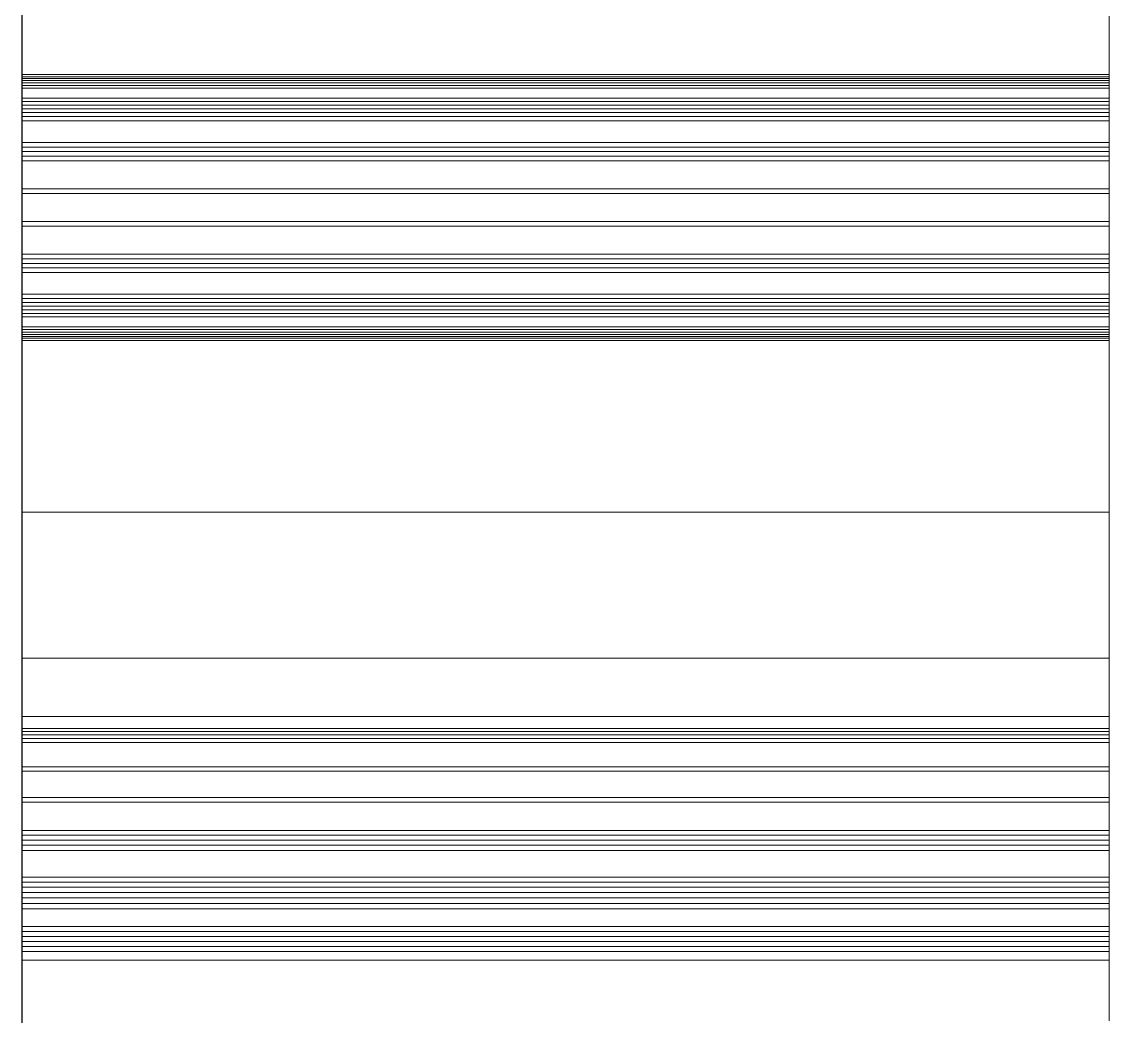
# Model space of a CAD drawing. Header units: millimetres. Extents: x 278858 to 279223, y 218711 to 219074.
# Drawn here: x 279164.13 to 279169.13, y 218971.11 to 218975.68 of the extents above; entities that cross this region are included whole.
import ezdxf

# ---------------------------------------------------------------- set-up
doc = ezdxf.new("R2010")
doc.units = ezdxf.units.MM
doc.header["$LTSCALE"] = 2
doc.layers.add('AM_9', color=251, linetype='Continuous', lineweight=15)

msp = doc.modelspace()

# ---------------------------------------------------------------- linework, layer by layer
msp.add_line((279164.1308, 218982.8284), (279164.1308, 218966.8284))
at = {"layer": 'AM_9'}
for p, q in [((279164.1308, 218975.6813), (279164.1308, 218975.7075)), ((279164.1308, 218975.6813), (279164.1308, 218975.7075)), ((279169.1308, 218975.7075), (279169.1308, 218975.6813)), ((279164.1308, 218975.6709), (279164.1308, 218975.6937)), ((279164.1308, 218975.6568), (279164.1308, 218975.6813)), ((279164.1308, 218975.6568), (279164.1308, 218975.6813)), ((279164.1308, 218975.6491), (279164.1308, 218975.6709)), ((279164.1308, 218975.6339), (279164.1308, 218975.6568)), ((279164.1308, 218975.6339), (279164.1308, 218975.6568)), ((279169.1308, 218975.6813), (279169.1308, 218975.6568)), ((279169.1308, 218975.6568), (279169.1308, 218975.6339)), ((279164.1308, 218975.6283), (279164.1308, 218975.6491)), ((279164.1308, 218975.6127), (279164.1308, 218975.6339)), ((279164.1308, 218975.6127), (279164.1308, 218975.6339)), ((279164.1308, 218975.6085), (279164.1308, 218975.6283)), ((279164.1308, 218975.593), (279164.1308, 218975.6127)), ((279164.1308, 218975.593), (279164.1308, 218975.6127)), ((279164.1308, 218975.5896), (279164.1308, 218975.6085)), ((279169.1308, 218975.6339), (279169.1308, 218975.6127)), ((279169.1308, 218975.6127), (279169.1308, 218975.593)), ((279164.1308, 218975.5749), (279164.1308, 218975.593)), ((279164.1308, 218975.5749), (279164.1308, 218975.593)), ((279164.1308, 218975.5717), (279164.1308, 218975.5896)), ((279164.1308, 218975.5582), (279164.1308, 218975.5749)), ((279164.1308, 218975.5582), (279164.1308, 218975.5749)), ((279164.1308, 218975.5548), (279164.1308, 218975.5717)), ((279164.1308, 218975.5429), (279164.1308, 218975.5582)), ((279164.1308, 218975.5429), (279164.1308, 218975.5582)), ((279164.1308, 218975.5387), (279164.1308, 218975.5548)), ((279169.1308, 218975.593), (279169.1308, 218975.5749)), ((279169.1308, 218975.5749), (279169.1308, 218975.5582)), ((279169.1308, 218975.5582), (279169.1308, 218975.5429)), ((279164.1308, 218975.529), (279164.1308, 218975.5429)), ((279164.1308, 218975.529), (279164.1308, 218975.5429)), ((279164.1308, 218975.5235), (279164.1308, 218975.5387)), ((279164.1308, 218975.5164), (279164.1308, 218975.529)), ((279164.1308, 218975.5164), (279164.1308, 218975.529)), ((279164.1308, 218975.5092), (279164.1308, 218975.5235)), ((279164.1308, 218975.505), (279164.1308, 218975.5164)), ((279164.1308, 218975.505), (279164.1308, 218975.5164)), ((279164.1308, 218975.4957), (279164.1308, 218975.5092)), ((279164.1308, 218975.4947), (279164.1308, 218975.505)), ((279164.1308, 218975.4947), (279164.1308, 218975.505)), ((279169.1308, 218975.5429), (279169.1308, 218975.529)), ((279169.1308, 218975.529), (279169.1308, 218975.5164)), ((279169.1308, 218975.5164), (279169.1308, 218975.505)), ((279169.1308, 218975.505), (279169.1308, 218975.4947)), ((279164.1308, 218975.483), (279164.1308, 218975.4957)), ((279164.1308, 218975.4856), (279164.1308, 218975.4947)), ((279164.1308, 218975.4856), (279164.1308, 218975.4947)), ((279164.1308, 218975.4775), (279164.1308, 218975.4856)), ((279164.1308, 218975.4775), (279164.1308, 218975.4856)), ((279164.1308, 218975.4711), (279164.1308, 218975.483)), ((279164.1308, 218975.4705), (279164.1308, 218975.4775)), ((279164.1308, 218975.4705), (279164.1308, 218975.4775)), ((279164.1308, 218975.46), (279164.1308, 218975.4711)), ((279164.1308, 218975.4643), (279164.1308, 218975.4705)), ((279164.1308, 218975.4643), (279164.1308, 218975.4705)), ((279164.1308, 218975.459), (279164.1308, 218975.4643)), ((279164.1308, 218975.459), (279164.1308, 218975.4643)), ((279164.1308, 218975.4496), (279164.1308, 218975.46)), ((279164.1308, 218975.4545), (279164.1308, 218975.459)), ((279164.1308, 218975.4545), (279164.1308, 218975.459)), ((279164.1308, 218975.4508), (279164.1308, 218975.4545)), ((279164.1308, 218975.4508), (279164.1308, 218975.4545)), ((279164.1308, 218975.4477), (279164.1308, 218975.4508)), ((279164.1308, 218975.4477), (279164.1308, 218975.4508)), ((279169.1308, 218975.4947), (279169.1308, 218975.4856)), ((279169.1308, 218975.4856), (279169.1308, 218975.4775)), ((279169.1308, 218975.4775), (279169.1308, 218975.4705)), ((279169.1308, 218975.4705), (279169.1308, 218975.4643)), ((279169.1308, 218975.4643), (279169.1308, 218975.459)), ((279169.1308, 218975.459), (279169.1308, 218975.4545)), ((279169.1308, 218975.4545), (279169.1308, 218975.4508)), ((279169.1308, 218975.4508), (279169.1308, 218975.4477)), ((279164.1308, 218975.4399), (279164.1308, 218975.4496)), ((279164.1308, 218975.4453), (279164.1308, 218975.4477)), ((279164.1308, 218975.4453), (279164.1308, 218975.4477)), ((279164.1308, 218975.4434), (279164.1308, 218975.4453)), ((279164.1308, 218975.4434), (279164.1308, 218975.4453)), ((279164.1308, 218975.4419), (279164.1308, 218975.4434)), ((279164.1308, 218975.4419), (279164.1308, 218975.4434)), ((279164.1308, 218975.4409), (279164.1308, 218975.4419)), ((279164.1308, 218975.4409), (279164.1308, 218975.4419)), ((279164.1308, 218975.4403), (279164.1308, 218975.4409)), ((279164.1308, 218975.4403), (279164.1308, 218975.4409)), ((279164.1308, 218975.44), (279164.1308, 218975.4403)), ((279164.1308, 218975.44), (279164.1308, 218975.4403)), ((279164.1308, 218975.4291), (279164.1308, 218975.44)), ((279164.1308, 218975.44), (279169.1308, 218975.44)), ((279164.1308, 218975.4291), (279164.1308, 218975.44)), ((279164.1308, 218975.4309), (279164.1308, 218975.4399)), ((279164.1308, 218975.4225), (279164.1308, 218975.4309)), ((279164.1308, 218975.4211), (279164.1308, 218975.4291)), ((279164.1308, 218975.4291), (279169.1308, 218975.4291)), ((279164.1308, 218975.4211), (279164.1308, 218975.4291)), ((279164.1308, 218975.4148), (279164.1308, 218975.4225)), ((279164.1308, 218975.4117), (279164.1308, 218975.4211)), ((279164.1308, 218975.4211), (279169.1308, 218975.4211)), ((279164.1308, 218975.4117), (279164.1308, 218975.4211)), ((279164.1308, 218975.4077), (279164.1308, 218975.4148)), ((279164.1308, 218975.4012), (279164.1308, 218975.4117)), ((279164.1308, 218975.4117), (279169.1308, 218975.4117)), ((279164.1308, 218975.4012), (279164.1308, 218975.4117)), ((279164.1308, 218975.4012), (279164.1308, 218975.4077)), ((279164.1308, 218975.3895), (279164.1308, 218975.4012)), ((279164.1308, 218975.4012), (279169.1308, 218975.4012)), ((279164.1308, 218975.3895), (279164.1308, 218975.4012)), ((279164.1308, 218975.3953), (279164.1308, 218975.4012)), ((279169.1308, 218975.4477), (279169.1308, 218975.4453)), ((279169.1308, 218975.4453), (279169.1308, 218975.4434)), ((279169.1308, 218975.4434), (279169.1308, 218975.4419)), ((279169.1308, 218975.4419), (279169.1308, 218975.4409)), ((279169.1308, 218975.4409), (279169.1308, 218975.4403)), ((279169.1308, 218975.4403), (279169.1308, 218975.44)), ((279169.1308, 218975.44), (279169.1308, 218975.4291)), ((279169.1308, 218975.4291), (279169.1308, 218975.4211)), ((279169.1308, 218975.4211), (279169.1308, 218975.4117)), ((279169.1308, 218975.4117), (279169.1308, 218975.4012)), ((279169.1308, 218975.4012), (279169.1308, 218975.3895)), ((279164.1308, 218975.3899), (279164.1308, 218975.3953)), ((279164.1308, 218975.385), (279164.1308, 218975.3899)), ((279164.1308, 218975.3768), (279164.1308, 218975.3895)), ((279164.1308, 218975.3895), (279169.1308, 218975.3895)), ((279164.1308, 218975.3768), (279164.1308, 218975.3895)), ((279164.1308, 218975.3806), (279164.1308, 218975.385)), ((279164.1308, 218975.3713), (279164.1308, 218975.3806)), ((279164.1308, 218975.3303), (279164.1308, 218975.3768)), ((279164.1308, 218975.3768), (279169.1308, 218975.3768)), ((279164.1308, 218975.3303), (279164.1308, 218975.3768)), ((279164.1308, 218975.3595), (279164.1308, 218975.3713)), ((279164.1308, 218975.3463), (279164.1308, 218975.3595)), ((279169.1308, 218975.3895), (279169.1308, 218975.3768)), ((279169.1308, 218975.3768), (279169.1308, 218975.3303)), ((279164.1308, 218975.3321), (279164.1308, 218975.3463)), ((279164.1308, 218975.2798), (279164.1308, 218975.3321)), ((279164.1308, 218975.3151), (279164.1308, 218975.3303)), ((279164.1308, 218975.3303), (279169.1308, 218975.3303)), ((279164.1308, 218975.3151), (279164.1308, 218975.3303)), ((279164.1308, 218975.299), (279164.1308, 218975.3151)), ((279164.1308, 218975.3151), (279169.1308, 218975.3151)), ((279164.1308, 218975.299), (279164.1308, 218975.3151)), ((279169.1308, 218975.3303), (279169.1308, 218975.3151)), ((279169.1308, 218975.3151), (279169.1308, 218975.299)), ((279164.1308, 218975.282), (279164.1308, 218975.299)), ((279164.1308, 218975.299), (279169.1308, 218975.299)), ((279164.1308, 218975.282), (279164.1308, 218975.299)), ((279164.1308, 218975.2644), (279164.1308, 218975.282)), ((279164.1308, 218975.282), (279169.1308, 218975.282)), ((279164.1308, 218975.2644), (279164.1308, 218975.282)), ((279164.1308, 218975.2631), (279164.1308, 218975.2798)), ((279164.1308, 218975.2462), (279164.1308, 218975.2644)), ((279164.1308, 218975.2644), (279169.1308, 218975.2644)), ((279164.1308, 218975.2462), (279164.1308, 218975.2644)), ((279164.1308, 218975.2455), (279164.1308, 218975.2631)), ((279169.1308, 218975.299), (279169.1308, 218975.282)), ((279169.1308, 218975.282), (279169.1308, 218975.2644)), ((279169.1308, 218975.2644), (279169.1308, 218975.2462)), ((279164.1308, 218975.2274), (279164.1308, 218975.2462)), ((279164.1308, 218975.2462), (279169.1308, 218975.2462)), ((279164.1308, 218975.2274), (279164.1308, 218975.2462)), ((279164.1308, 218975.2272), (279164.1308, 218975.2455)), ((279164.1308, 218975.1267), (279164.1308, 218975.2274)), ((279164.1308, 218975.2274), (279169.1308, 218975.2274)), ((279164.1308, 218975.1267), (279164.1308, 218975.2274)), ((279164.1308, 218975.2082), (279164.1308, 218975.2272)), ((279164.1308, 218975.0855), (279164.1308, 218975.2082)), ((279169.1308, 218975.2462), (279169.1308, 218975.2274)), ((279169.1308, 218975.2274), (279169.1308, 218975.1267)), ((279164.1308, 218975.1063), (279164.1308, 218975.1267)), ((279164.1308, 218975.1267), (279169.1308, 218975.1267)), ((279164.1308, 218975.1063), (279164.1308, 218975.1267)), ((279164.1308, 218975.0855), (279164.1308, 218975.1063)), ((279164.1308, 218975.1063), (279169.1308, 218975.1063)), ((279164.1308, 218975.0855), (279164.1308, 218975.1063)), ((279169.1308, 218975.1267), (279169.1308, 218975.1063)), ((279169.1308, 218975.1063), (279169.1308, 218975.0855)), ((279164.1308, 218975.0645), (279164.1308, 218975.0855)), ((279164.1308, 218975.0855), (279169.1308, 218975.0855)), ((279164.1308, 218975.0645), (279164.1308, 218975.0855)), ((279164.1308, 218975.0645), (279164.1308, 218975.0855)), ((279164.1308, 218975.0433), (279164.1308, 218975.0645)), ((279164.1308, 218975.0645), (279169.1308, 218975.0645)), ((279164.1308, 218975.0433), (279164.1308, 218975.0645)), ((279164.1308, 218975.0433), (279164.1308, 218975.0645)), ((279169.1308, 218975.0855), (279169.1308, 218975.0645)), ((279169.1308, 218975.0645), (279169.1308, 218975.0433)), ((279164.1308, 218974.9145), (279164.1308, 218975.0433)), ((279164.1308, 218975.0433), (279169.1308, 218975.0433)), ((279164.1308, 218974.9145), (279164.1308, 218975.0433)), ((279164.1308, 218974.9145), (279164.1308, 218975.0433)), ((279169.1308, 218975.0433), (279169.1308, 218974.9145)), ((279164.1308, 218974.8928), (279164.1308, 218974.9145)), ((279164.1308, 218974.9145), (279169.1308, 218974.9145)), ((279164.1308, 218974.8928), (279164.1308, 218974.9145)), ((279164.1308, 218974.8926), (279164.1308, 218974.9145)), ((279169.1308, 218974.9145), (279169.1308, 218974.8928)), ((279164.1308, 218974.8702), (279164.1308, 218974.8928)), ((279164.1308, 218974.8928), (279169.1308, 218974.8928)), ((279164.1308, 218974.8702), (279164.1308, 218974.8928)), ((279164.1308, 218974.8926), (279164.1308, 218974.7642)), ((279164.1308, 218974.8702), (279164.1308, 218974.7866)), ((279164.1308, 218974.8702), (279164.1308, 218974.7866)), ((279169.1308, 218974.8928), (279169.1308, 218974.8702)), ((279169.1308, 218974.7866), (279169.1308, 218974.8702)), ((279164.1308, 218974.764), (279164.1308, 218974.7866)), ((279164.1308, 218974.764), (279164.1308, 218974.7866)), ((279164.1308, 218974.7423), (279164.1308, 218974.7642)), ((279164.1308, 218974.7423), (279164.1308, 218974.764)), ((279164.1308, 218974.764), (279169.1308, 218974.764)), ((279164.1308, 218974.7423), (279164.1308, 218974.764)), ((279169.1308, 218974.7866), (279169.1308, 218974.764)), ((279169.1308, 218974.764), (279169.1308, 218974.7423)), ((279164.1308, 218974.6135), (279164.1308, 218974.7423)), ((279164.1308, 218974.7423), (279169.1308, 218974.7423)), ((279164.1308, 218974.6135), (279164.1308, 218974.7423)), ((279164.1308, 218974.6135), (279164.1308, 218974.7423)), ((279169.1308, 218974.7423), (279169.1308, 218974.6135)), ((279164.1308, 218974.5923), (279164.1308, 218974.6135)), ((279164.1308, 218974.6135), (279169.1308, 218974.6135)), ((279164.1308, 218974.5923), (279164.1308, 218974.6135)), ((279164.1308, 218974.5923), (279164.1308, 218974.6135)), ((279169.1308, 218974.6135), (279169.1308, 218974.5923)), ((279164.1308, 218974.5712), (279164.1308, 218974.5923)), ((279164.1308, 218974.5923), (279169.1308, 218974.5923)), ((279164.1308, 218974.5712), (279164.1308, 218974.5923)), ((279164.1308, 218974.5713), (279164.1308, 218974.5923)), ((279164.1308, 218974.4486), (279164.1308, 218974.5713)), ((279164.1308, 218974.5505), (279164.1308, 218974.5712)), ((279164.1308, 218974.5712), (279169.1308, 218974.5712)), ((279164.1308, 218974.5505), (279164.1308, 218974.5712)), ((279164.1308, 218974.53), (279164.1308, 218974.5505)), ((279164.1308, 218974.5505), (279169.1308, 218974.5505)), ((279164.1308, 218974.53), (279164.1308, 218974.5505)), ((279169.1308, 218974.5923), (279169.1308, 218974.5712)), ((279169.1308, 218974.5712), (279169.1308, 218974.5505)), ((279169.1308, 218974.5505), (279169.1308, 218974.53)), ((279164.1308, 218974.4294), (279164.1308, 218974.53)), ((279164.1308, 218974.53), (279169.1308, 218974.53)), ((279164.1308, 218974.4294), (279164.1308, 218974.53)), ((279169.1308, 218974.53), (279169.1308, 218974.4294)), ((279164.1308, 218974.4296), (279164.1308, 218974.4486)), ((279164.1308, 218974.4113), (279164.1308, 218974.4296)), ((279164.1308, 218974.4106), (279164.1308, 218974.4294)), ((279164.1308, 218974.4294), (279169.1308, 218974.4294)), ((279164.1308, 218974.4106), (279164.1308, 218974.4294)), ((279164.1308, 218974.3937), (279164.1308, 218974.4113)), ((279164.1308, 218974.3924), (279164.1308, 218974.4106)), ((279164.1308, 218974.4106), (279169.1308, 218974.4106)), ((279164.1308, 218974.3924), (279164.1308, 218974.4106)), ((279169.1308, 218974.4294), (279169.1308, 218974.4106)), ((279169.1308, 218974.4106), (279169.1308, 218974.3924)), ((279164.1308, 218974.377), (279164.1308, 218974.3937)), ((279164.1308, 218974.3747), (279164.1308, 218974.3924)), ((279164.1308, 218974.3924), (279169.1308, 218974.3924)), ((279164.1308, 218974.3747), (279164.1308, 218974.3924)), ((279164.1308, 218974.3247), (279164.1308, 218974.377)), ((279164.1308, 218974.3578), (279164.1308, 218974.3747)), ((279164.1308, 218974.3747), (279169.1308, 218974.3747)), ((279164.1308, 218974.3578), (279164.1308, 218974.3747)), ((279164.1308, 218974.3417), (279164.1308, 218974.3578)), ((279164.1308, 218974.3578), (279169.1308, 218974.3578)), ((279164.1308, 218974.3417), (279164.1308, 218974.3578)), ((279169.1308, 218974.3924), (279169.1308, 218974.3747)), ((279169.1308, 218974.3747), (279169.1308, 218974.3578)), ((279169.1308, 218974.3578), (279169.1308, 218974.3417)), ((279164.1308, 218974.3265), (279164.1308, 218974.3417)), ((279164.1308, 218974.3417), (279169.1308, 218974.3417)), ((279164.1308, 218974.3265), (279164.1308, 218974.3417)), ((279164.1308, 218974.28), (279164.1308, 218974.3265)), ((279164.1308, 218974.3265), (279169.1308, 218974.3265)), ((279164.1308, 218974.28), (279164.1308, 218974.3265)), ((279164.1308, 218974.3105), (279164.1308, 218974.3247)), ((279164.1308, 218974.2973), (279164.1308, 218974.3105)), ((279169.1308, 218974.3417), (279169.1308, 218974.3265)), ((279169.1308, 218974.3265), (279169.1308, 218974.28)), ((279164.1308, 218974.2855), (279164.1308, 218974.2973)), ((279164.1308, 218974.2762), (279164.1308, 218974.2855)), ((279164.1308, 218974.2673), (279164.1308, 218974.28)), ((279164.1308, 218974.28), (279169.1308, 218974.28)), ((279164.1308, 218974.2673), (279164.1308, 218974.28)), ((279164.1308, 218974.2718), (279164.1308, 218974.2762)), ((279164.1308, 218974.2669), (279164.1308, 218974.2718)), ((279164.1308, 218974.2556), (279164.1308, 218974.2673)), ((279164.1308, 218974.2673), (279169.1308, 218974.2673)), ((279164.1308, 218974.2556), (279164.1308, 218974.2673)), ((279164.1308, 218974.2615), (279164.1308, 218974.2669)), ((279164.1308, 218974.2556), (279164.1308, 218974.2615)), ((279164.1308, 218974.245), (279164.1308, 218974.2556)), ((279164.1308, 218974.2556), (279169.1308, 218974.2556)), ((279164.1308, 218974.245), (279164.1308, 218974.2556)), ((279164.1308, 218974.2491), (279164.1308, 218974.2556)), ((279169.1308, 218974.28), (279169.1308, 218974.2673)), ((279169.1308, 218974.2673), (279169.1308, 218974.2556)), ((279169.1308, 218974.2556), (279169.1308, 218974.245)), ((279164.1308, 218974.242), (279164.1308, 218974.2491)), ((279164.1308, 218974.2357), (279164.1308, 218974.245)), ((279164.1308, 218974.245), (279169.1308, 218974.245)), ((279164.1308, 218974.2357), (279164.1308, 218974.245)), ((279164.1308, 218974.2343), (279164.1308, 218974.242)), ((279164.1308, 218974.2277), (279164.1308, 218974.2357)), ((279164.1308, 218974.2357), (279169.1308, 218974.2357)), ((279164.1308, 218974.2277), (279164.1308, 218974.2357)), ((279164.1308, 218974.2259), (279164.1308, 218974.2343)), ((279164.1308, 218974.2168), (279164.1308, 218974.2277)), ((279164.1308, 218974.2277), (279169.1308, 218974.2277)), ((279164.1308, 218974.2168), (279164.1308, 218974.2277)), ((279164.1308, 218974.2169), (279164.1308, 218974.2259)), ((279164.1308, 218974.2072), (279164.1308, 218974.2169)), ((279164.1308, 218974.2165), (279164.1308, 218974.2168)), ((279164.1308, 218974.2168), (279169.1308, 218974.2168)), ((279164.1308, 218974.2165), (279164.1308, 218974.2168)), ((279164.1308, 218974.2158), (279164.1308, 218974.2165)), ((279164.1308, 218974.2158), (279164.1308, 218974.2165)), ((279164.1308, 218974.2149), (279164.1308, 218974.2158)), ((279164.1308, 218974.2149), (279164.1308, 218974.2158)), ((279164.1308, 218974.2134), (279164.1308, 218974.2149)), ((279164.1308, 218974.2134), (279164.1308, 218974.2149)), ((279164.1308, 218974.2115), (279164.1308, 218974.2134)), ((279164.1308, 218974.2115), (279164.1308, 218974.2134)), ((279164.1308, 218974.2091), (279164.1308, 218974.2115)), ((279164.1308, 218974.2091), (279164.1308, 218974.2115)), ((279164.1308, 218974.206), (279164.1308, 218974.2091)), ((279164.1308, 218974.206), (279164.1308, 218974.2091)), ((279164.1308, 218974.1968), (279164.1308, 218974.2072)), ((279164.1308, 218974.2023), (279164.1308, 218974.206)), ((279164.1308, 218974.2023), (279164.1308, 218974.206)), ((279164.1308, 218974.1978), (279164.1308, 218974.2023)), ((279164.1308, 218974.1978), (279164.1308, 218974.2023)), ((279169.1308, 218974.245), (279169.1308, 218974.2357)), ((279169.1308, 218974.2357), (279169.1308, 218974.2277)), ((279169.1308, 218974.2277), (279169.1308, 218974.2168)), ((279169.1308, 218974.2168), (279169.1308, 218974.2165)), ((279169.1308, 218974.2165), (279169.1308, 218974.2158)), ((279169.1308, 218974.2158), (279169.1308, 218974.2149)), ((279169.1308, 218974.2149), (279169.1308, 218974.2134)), ((279169.1308, 218974.2134), (279169.1308, 218974.2115)), ((279169.1308, 218974.2115), (279169.1308, 218974.2091)), ((279169.1308, 218974.2091), (279169.1308, 218974.206)), ((279169.1308, 218974.206), (279169.1308, 218974.2023)), ((279169.1308, 218974.2023), (279169.1308, 218974.1978)), ((279164.1308, 218974.1925), (279164.1308, 218974.1978)), ((279164.1308, 218974.1925), (279164.1308, 218974.1978)), ((279164.1308, 218974.1857), (279164.1308, 218974.1968)), ((279164.1308, 218974.1863), (279164.1308, 218974.1925)), ((279164.1308, 218974.1863), (279164.1308, 218974.1925)), ((279164.1308, 218974.1793), (279164.1308, 218974.1863)), ((279164.1308, 218974.1793), (279164.1308, 218974.1863)), ((279164.1308, 218974.1738), (279164.1308, 218974.1857)), ((279164.1308, 218974.1712), (279164.1308, 218974.1793)), ((279164.1308, 218974.1712), (279164.1308, 218974.1793)), ((279164.1308, 218974.1611), (279164.1308, 218974.1738)), ((279164.1308, 218974.1621), (279164.1308, 218974.1712)), ((279164.1308, 218974.1621), (279164.1308, 218974.1712)), ((279164.1308, 218974.1518), (279164.1308, 218974.1621)), ((279164.1308, 218974.1518), (279164.1308, 218974.1621)), ((279164.1308, 218974.1476), (279164.1308, 218974.1611)), ((279164.1308, 218974.1404), (279164.1308, 218974.1518)), ((279164.1308, 218974.1404), (279164.1308, 218974.1518)), ((279169.1308, 218974.1978), (279169.1308, 218974.1925)), ((279169.1308, 218974.1925), (279169.1308, 218974.1863)), ((279169.1308, 218974.1863), (279169.1308, 218974.1793)), ((279169.1308, 218974.1793), (279169.1308, 218974.1712)), ((279169.1308, 218974.1712), (279169.1308, 218974.1621)), ((279169.1308, 218974.1621), (279169.1308, 218974.1518)), ((279169.1308, 218974.1518), (279169.1308, 218974.1404)), ((279164.1308, 218974.1333), (279164.1308, 218974.1476)), ((279164.1308, 218974.1278), (279164.1308, 218974.1404)), ((279164.1308, 218974.1278), (279164.1308, 218974.1404)), ((279164.1308, 218974.1181), (279164.1308, 218974.1333)), ((279164.1308, 218974.1138), (279164.1308, 218974.1278)), ((279164.1308, 218974.1138), (279164.1308, 218974.1278)), ((279164.1308, 218974.102), (279164.1308, 218974.1181)), ((279164.1308, 218974.0986), (279164.1308, 218974.1138)), ((279164.1308, 218974.0986), (279164.1308, 218974.1138)), ((279164.1308, 218974.0851), (279164.1308, 218974.102)), ((279169.1308, 218974.1404), (279169.1308, 218974.1278)), ((279169.1308, 218974.1278), (279169.1308, 218974.1138)), ((279169.1308, 218974.1138), (279169.1308, 218974.0986)), ((279164.1308, 218974.0819), (279164.1308, 218974.0986)), ((279164.1308, 218974.0819), (279164.1308, 218974.0986)), ((279164.1308, 218974.0672), (279164.1308, 218974.0851)), ((279164.1308, 218974.0638), (279164.1308, 218974.0819)), ((279164.1308, 218974.0638), (279164.1308, 218974.0819)), ((279164.1308, 218974.0483), (279164.1308, 218974.0672)), ((279164.1308, 218974.0441), (279164.1308, 218974.0638)), ((279164.1308, 218974.0441), (279164.1308, 218974.0638)), ((279169.1308, 218974.0986), (279169.1308, 218974.0819)), ((279169.1308, 218974.0819), (279169.1308, 218974.0638)), ((279169.1308, 218974.0638), (279169.1308, 218974.0441)), ((279164.1308, 218974.0285), (279164.1308, 218974.0483)), ((279164.1308, 218974.0229), (279164.1308, 218974.0441)), ((279164.1308, 218974.0229), (279164.1308, 218974.0441)), ((279164.1308, 218974.0077), (279164.1308, 218974.0285)), ((279164.1308, 218974), (279164.1308, 218974.0229)), ((279164.1308, 218974), (279164.1308, 218974.0229)), ((279164.1308, 218973.9859), (279164.1308, 218974.0077)), ((279164.1308, 218973.9755), (279164.1308, 218974)), ((279164.1308, 218973.9755), (279164.1308, 218974)), ((279169.1308, 218974.0441), (279169.1308, 218974.0229)), ((279169.1308, 218974.0229), (279169.1308, 218974)), ((279169.1308, 218974), (279169.1308, 218973.9755)), ((279164.1308, 218973.9631), (279164.1308, 218973.9859)), ((279164.1308, 218973.9493), (279164.1308, 218973.9755)), ((279164.1308, 218973.9493), (279164.1308, 218973.9755)), ((279164.1308, 218973.9392), (279164.1308, 218973.9631)), ((279169.1308, 218973.9755), (279169.1308, 218973.9493)), ((279164.1308, 218973.9212), (279164.1308, 218973.9493)), ((279164.1308, 218973.9212), (279164.1308, 218973.9493)), ((279164.1308, 218973.9142), (279164.1308, 218973.9392)), ((279164.1308, 218973.8914), (279164.1308, 218973.9212)), ((279164.1308, 218973.8914), (279164.1308, 218973.9212)), ((279164.1308, 218973.8882), (279164.1308, 218973.9142)), ((279169.1308, 218973.9493), (279169.1308, 218973.9212)), ((279169.1308, 218973.9212), (279169.1308, 218973.8914)), ((279164.1308, 218973.8596), (279164.1308, 218973.8914)), ((279164.1308, 218973.8596), (279164.1308, 218973.8914)), ((279164.1308, 218973.861), (279164.1308, 218973.8882)), ((279164.1308, 218973.8326), (279164.1308, 218973.861)), ((279164.1308, 218973.8259), (279164.1308, 218973.8596)), ((279164.1308, 218973.8259), (279164.1308, 218973.8596)), ((279169.1308, 218973.8914), (279169.1308, 218973.8596)), ((279169.1308, 218973.8596), (279169.1308, 218973.8259)), ((279164.1308, 218973.8032), (279164.1308, 218973.8326)), ((279164.1308, 218973.7903), (279164.1308, 218973.8259)), ((279164.1308, 218973.7903), (279164.1308, 218973.8259)), ((279164.1308, 218973.7725), (279164.1308, 218973.8032)), ((279169.1308, 218973.8259), (279169.1308, 218973.7903)), ((279164.1308, 218973.7526), (279164.1308, 218973.7903)), ((279164.1308, 218973.7526), (279164.1308, 218973.7903)), ((279164.1308, 218973.7406), (279164.1308, 218973.7725)), ((279164.1308, 218973.7129), (279164.1308, 218973.7526)), ((279164.1308, 218973.7129), (279164.1308, 218973.7526)), ((279169.1308, 218973.7903), (279169.1308, 218973.7526)), ((279169.1308, 218973.7526), (279169.1308, 218973.7129)), ((279164.1308, 218973.7075), (279164.1308, 218973.7406)), ((279164.1308, 218973.671), (279164.1308, 218973.7129)), ((279164.1308, 218973.671), (279164.1308, 218973.7129)), ((279164.1308, 218973.6732), (279164.1308, 218973.7075)), ((279169.1308, 218973.7129), (279169.1308, 218973.671)), ((279164.1308, 218973.6376), (279164.1308, 218973.6732)), ((279164.1308, 218973.627), (279164.1308, 218973.671)), ((279164.1308, 218973.627), (279164.1308, 218973.671)), ((279169.1308, 218973.671), (279169.1308, 218973.627)), ((279164.1308, 218973.6007), (279164.1308, 218973.6376)), ((279164.1308, 218973.5808), (279164.1308, 218973.627)), ((279164.1308, 218973.5808), (279164.1308, 218973.627)), ((279164.1308, 218973.5625), (279164.1308, 218973.6007)), ((279169.1308, 218973.627), (279169.1308, 218973.5808)), ((279164.1308, 218973.5323), (279164.1308, 218973.5808)), ((279164.1308, 218973.5323), (279164.1308, 218973.5808)), ((279164.1308, 218973.5231), (279164.1308, 218973.5625)), ((279169.1308, 218973.5808), (279169.1308, 218973.5323)), ((279164.1308, 218973.4816), (279164.1308, 218973.5323)), ((279164.1308, 218973.4816), (279164.1308, 218973.5323)), ((279164.1308, 218973.5231), (279164.1308, 218972.7897)), ((279169.1308, 218973.5323), (279169.1308, 218973.4816)), ((279164.1308, 218973.4285), (279164.1308, 218973.4816)), ((279164.1308, 218973.4285), (279164.1308, 218973.4816)), ((279169.1308, 218973.4816), (279169.1308, 218973.4285)), ((279164.1308, 218973.4285), (279164.1308, 218972.7573)), ((279164.1308, 218973.4285), (279169.1308, 218973.4285)), ((279164.1308, 218973.4285), (279164.1308, 218972.7573)), ((279169.1308, 218972.7573), (279169.1308, 218973.4285)), ((279164.1308, 218972.7639), (279164.1308, 218972.7897)), ((279164.1308, 218972.7392), (279164.1308, 218972.7639)), ((279164.1308, 218972.7292), (279164.1308, 218972.7573)), ((279164.1308, 218972.7573), (279169.1308, 218972.7573)), ((279164.1308, 218972.7292), (279164.1308, 218972.7573)), ((279169.1308, 218972.7573), (279169.1308, 218972.7292)), ((279164.1308, 218972.7157), (279164.1308, 218972.7392)), ((279164.1308, 218972.703), (279164.1308, 218972.7292)), ((279164.1308, 218972.703), (279164.1308, 218972.7292)), ((279164.1308, 218972.6932), (279164.1308, 218972.7157)), ((279164.1308, 218972.6787), (279164.1308, 218972.703)), ((279164.1308, 218972.6787), (279164.1308, 218972.703)), ((279169.1308, 218972.7292), (279169.1308, 218972.703)), ((279169.1308, 218972.703), (279169.1308, 218972.6787)), ((279164.1308, 218972.6718), (279164.1308, 218972.6932)), ((279164.1308, 218972.6561), (279164.1308, 218972.6787)), ((279164.1308, 218972.6561), (279164.1308, 218972.6787)), ((279164.1308, 218972.6514), (279164.1308, 218972.6718)), ((279164.1308, 218972.6353), (279164.1308, 218972.6561)), ((279164.1308, 218972.6353), (279164.1308, 218972.6561)), ((279164.1308, 218972.632), (279164.1308, 218972.6514)), ((279169.1308, 218972.6787), (279169.1308, 218972.6561)), ((279169.1308, 218972.6561), (279169.1308, 218972.6353)), ((279164.1308, 218972.6161), (279164.1308, 218972.6353)), ((279164.1308, 218972.6161), (279164.1308, 218972.6353)), ((279164.1308, 218972.6137), (279164.1308, 218972.632)), ((279164.1308, 218972.5986), (279164.1308, 218972.6161)), ((279164.1308, 218972.5986), (279164.1308, 218972.6161)), ((279164.1308, 218972.5963), (279164.1308, 218972.6137)), ((279169.1308, 218972.6353), (279169.1308, 218972.6161)), ((279169.1308, 218972.6161), (279169.1308, 218972.5986)), ((279164.1308, 218972.5826), (279164.1308, 218972.5986)), ((279164.1308, 218972.5826), (279164.1308, 218972.5986)), ((279164.1308, 218972.5798), (279164.1308, 218972.5963)), ((279164.1308, 218972.5681), (279164.1308, 218972.5826)), ((279164.1308, 218972.5681), (279164.1308, 218972.5826)), ((279164.1308, 218972.5643), (279164.1308, 218972.5798)), ((279164.1308, 218972.5551), (279164.1308, 218972.5681)), ((279164.1308, 218972.5551), (279164.1308, 218972.5681)), ((279164.1308, 218972.5497), (279164.1308, 218972.5643)), ((279164.1308, 218972.5434), (279164.1308, 218972.5551)), ((279164.1308, 218972.5434), (279164.1308, 218972.5551)), ((279169.1308, 218972.5986), (279169.1308, 218972.5826)), ((279169.1308, 218972.5826), (279169.1308, 218972.5681)), ((279169.1308, 218972.5681), (279169.1308, 218972.5551)), ((279169.1308, 218972.5551), (279169.1308, 218972.5434)), ((279164.1308, 218972.5359), (279164.1308, 218972.5497)), ((279164.1308, 218972.5331), (279164.1308, 218972.5434)), ((279164.1308, 218972.5331), (279164.1308, 218972.5434)), ((279164.1308, 218972.523), (279164.1308, 218972.5359)), ((279164.1308, 218972.524), (279164.1308, 218972.5331)), ((279164.1308, 218972.524), (279164.1308, 218972.5331)), ((279164.1308, 218972.5161), (279164.1308, 218972.524)), ((279164.1308, 218972.5161), (279164.1308, 218972.524)), ((279164.1308, 218972.5109), (279164.1308, 218972.523)), ((279164.1308, 218972.5094), (279164.1308, 218972.5161)), ((279164.1308, 218972.5094), (279164.1308, 218972.5161)), ((279164.1308, 218972.4997), (279164.1308, 218972.5109)), ((279164.1308, 218972.5037), (279164.1308, 218972.5094)), ((279164.1308, 218972.5037), (279164.1308, 218972.5094)), ((279164.1308, 218972.499), (279164.1308, 218972.5037)), ((279164.1308, 218972.499), (279164.1308, 218972.5037)), ((279169.1308, 218972.5434), (279169.1308, 218972.5331)), ((279169.1308, 218972.5331), (279169.1308, 218972.524)), ((279169.1308, 218972.524), (279169.1308, 218972.5161)), ((279169.1308, 218972.5161), (279169.1308, 218972.5094)), ((279169.1308, 218972.5094), (279169.1308, 218972.5037)), ((279169.1308, 218972.5037), (279169.1308, 218972.499)), ((279164.1308, 218972.4892), (279164.1308, 218972.4997)), ((279164.1308, 218972.4953), (279164.1308, 218972.499)), ((279164.1308, 218972.4953), (279164.1308, 218972.499)), ((279164.1308, 218972.4924), (279164.1308, 218972.4953)), ((279164.1308, 218972.4924), (279164.1308, 218972.4953)), ((279164.1308, 218972.4903), (279164.1308, 218972.4924)), ((279164.1308, 218972.4903), (279164.1308, 218972.4924)), ((279164.1308, 218972.489), (279164.1308, 218972.4903)), ((279164.1308, 218972.489), (279164.1308, 218972.4903)), ((279164.1308, 218972.4795), (279164.1308, 218972.4892)), ((279164.1308, 218972.4883), (279164.1308, 218972.489)), ((279164.1308, 218972.4883), (279164.1308, 218972.489)), ((279164.1308, 218972.4338), (279164.1308, 218972.4883)), ((279164.1308, 218972.4883), (279169.1308, 218972.4883)), ((279164.1308, 218972.4883), (279164.1308, 218972.4883)), ((279164.1308, 218972.4338), (279164.1308, 218972.4883)), ((279164.1308, 218972.4883), (279164.1308, 218972.4883)), ((279164.1308, 218972.4705), (279164.1308, 218972.4795)), ((279164.1308, 218972.4622), (279164.1308, 218972.4705)), ((279164.1308, 218972.4545), (279164.1308, 218972.4622)), ((279164.1308, 218972.4476), (279164.1308, 218972.4545)), ((279169.1308, 218972.499), (279169.1308, 218972.4953)), ((279169.1308, 218972.4953), (279169.1308, 218972.4924)), ((279169.1308, 218972.4924), (279169.1308, 218972.4903)), ((279169.1308, 218972.4903), (279169.1308, 218972.489)), ((279169.1308, 218972.489), (279169.1308, 218972.4883)), ((279169.1308, 218972.4883), (279169.1308, 218972.4338)), ((279169.1308, 218972.4883), (279169.1308, 218972.4883)), ((279164.1308, 218972.4412), (279164.1308, 218972.4476)), ((279164.1308, 218972.4355), (279164.1308, 218972.4412)), ((279164.1308, 218972.4303), (279164.1308, 218972.4355)), ((279164.1308, 218972.4197), (279164.1308, 218972.4338)), ((279164.1308, 218972.4338), (279169.1308, 218972.4338)), ((279164.1308, 218972.4197), (279164.1308, 218972.4338)), ((279164.1308, 218972.4257), (279164.1308, 218972.4303)), ((279164.1308, 218972.4217), (279164.1308, 218972.4257)), ((279164.1308, 218972.4181), (279164.1308, 218972.4217)), ((279164.1308, 218972.4041), (279164.1308, 218972.4197)), ((279164.1308, 218972.4197), (279169.1308, 218972.4197)), ((279164.1308, 218972.4041), (279164.1308, 218972.4197)), ((279164.1308, 218972.415), (279164.1308, 218972.4181)), ((279164.1308, 218972.4123), (279164.1308, 218972.415)), ((279164.1308, 218972.4101), (279164.1308, 218972.4123)), ((279164.1308, 218972.4083), (279164.1308, 218972.4101)), ((279164.1308, 218972.4068), (279164.1308, 218972.4083)), ((279164.1308, 218972.4057), (279164.1308, 218972.4068)), ((279164.1308, 218972.405), (279164.1308, 218972.4057)), ((279164.1308, 218972.4045), (279164.1308, 218972.405)), ((279164.1308, 218972.4042), (279164.1308, 218972.4045)), ((279164.1308, 218972.4017), (279164.1308, 218972.4042)), ((279164.1308, 218972.4042), (279164.1308, 218972.4042)), ((279164.1308, 218972.3872), (279164.1308, 218972.4041)), ((279164.1308, 218972.4041), (279169.1308, 218972.4041)), ((279164.1308, 218972.3872), (279164.1308, 218972.4041)), ((279164.1308, 218972.3969), (279164.1308, 218972.4017)), ((279169.1308, 218972.4338), (279169.1308, 218972.4197)), ((279169.1308, 218972.4197), (279169.1308, 218972.4041)), ((279169.1308, 218972.4041), (279169.1308, 218972.3872)), ((279164.1308, 218972.39), (279164.1308, 218972.3969)), ((279164.1308, 218972.3606), (279164.1308, 218972.39)), ((279164.1308, 218972.369), (279164.1308, 218972.3872)), ((279164.1308, 218972.3872), (279169.1308, 218972.3872)), ((279164.1308, 218972.369), (279164.1308, 218972.3872)), ((279164.1308, 218972.2578), (279164.1308, 218972.369)), ((279164.1308, 218972.369), (279169.1308, 218972.369)), ((279164.1308, 218972.2578), (279164.1308, 218972.369)), ((279164.1308, 218972.3511), (279164.1308, 218972.3606)), ((279164.1308, 218972.3397), (279164.1308, 218972.3511)), ((279169.1308, 218972.3872), (279169.1308, 218972.369)), ((279169.1308, 218972.369), (279169.1308, 218972.2578)), ((279164.1308, 218972.3266), (279164.1308, 218972.3397)), ((279164.1308, 218972.3118), (279164.1308, 218972.3266)), ((279164.1308, 218972.211), (279164.1308, 218972.3118)), ((279164.1308, 218972.2382), (279164.1308, 218972.2578)), ((279164.1308, 218972.2578), (279169.1308, 218972.2578)), ((279164.1308, 218972.2382), (279164.1308, 218972.2578)), ((279169.1308, 218972.2578), (279169.1308, 218972.2382)), ((279164.1308, 218972.217), (279164.1308, 218972.2382)), ((279164.1308, 218972.2382), (279169.1308, 218972.2382)), ((279164.1308, 218972.217), (279164.1308, 218972.2382)), ((279164.1308, 218972.217), (279164.1308, 218972.1385)), ((279164.1308, 218972.217), (279164.1308, 218972.1385)), ((279164.1308, 218972.1928), (279164.1308, 218972.211)), ((279169.1308, 218972.2382), (279169.1308, 218972.217)), ((279169.1308, 218972.1385), (279169.1308, 218972.217)), ((279164.1308, 218972.1733), (279164.1308, 218972.1928)), ((279164.1308, 218972.0531), (279164.1308, 218972.1733)), ((279164.1308, 218972.1173), (279164.1308, 218972.1385)), ((279164.1308, 218972.1173), (279164.1308, 218972.1385)), ((279164.1308, 218972.0959), (279164.1308, 218972.1173)), ((279164.1308, 218972.1173), (279169.1308, 218972.1173)), ((279164.1308, 218972.0959), (279164.1308, 218972.1173)), ((279169.1308, 218972.1385), (279169.1308, 218972.1173)), ((279169.1308, 218972.1173), (279169.1308, 218972.0959)), ((279164.1308, 218971.9652), (279164.1308, 218972.0959)), ((279164.1308, 218972.0959), (279169.1308, 218972.0959)), ((279164.1308, 218971.9652), (279164.1308, 218972.0959)), ((279164.1308, 218972.0324), (279164.1308, 218972.0531)), ((279169.1308, 218972.0959), (279169.1308, 218971.9652)), ((279164.1308, 218972.0324), (279164.1308, 218971.9069)), ((279164.1308, 218971.9434), (279164.1308, 218971.9652)), ((279164.1308, 218971.9652), (279169.1308, 218971.9652)), ((279164.1308, 218971.9434), (279164.1308, 218971.9652)), ((279169.1308, 218971.9652), (279169.1308, 218971.9434)), ((279164.1308, 218971.9208), (279164.1308, 218971.9434)), ((279164.1308, 218971.9434), (279169.1308, 218971.9434)), ((279164.1308, 218971.9208), (279164.1308, 218971.9434)), ((279164.1308, 218971.8973), (279164.1308, 218971.9208)), ((279164.1308, 218971.9208), (279169.1308, 218971.9208)), ((279164.1308, 218971.8973), (279164.1308, 218971.9208)), ((279164.1308, 218971.8846), (279164.1308, 218971.9069)), ((279169.1308, 218971.9434), (279169.1308, 218971.9208)), ((279169.1308, 218971.9208), (279169.1308, 218971.8973)), ((279164.1308, 218971.8731), (279164.1308, 218971.8973)), ((279164.1308, 218971.8973), (279169.1308, 218971.8973)), ((279164.1308, 218971.8731), (279164.1308, 218971.8973)), ((279164.1308, 218971.753), (279164.1308, 218971.8846)), ((279164.1308, 218971.7511), (279164.1308, 218971.8731)), ((279164.1308, 218971.8731), (279169.1308, 218971.8731)), ((279164.1308, 218971.7511), (279164.1308, 218971.8731)), ((279169.1308, 218971.8973), (279169.1308, 218971.8731)), ((279169.1308, 218971.8731), (279169.1308, 218971.7511)), ((279164.1308, 218971.7309), (279164.1308, 218971.753)), ((279164.1308, 218971.7278), (279164.1308, 218971.7511)), ((279164.1308, 218971.7511), (279169.1308, 218971.7511)), ((279164.1308, 218971.7278), (279164.1308, 218971.7511)), ((279169.1308, 218971.7511), (279169.1308, 218971.7278)), ((279164.1308, 218971.7081), (279164.1308, 218971.7309)), ((279164.1308, 218971.7039), (279164.1308, 218971.7278)), ((279164.1308, 218971.7278), (279169.1308, 218971.7278)), ((279164.1308, 218971.7039), (279164.1308, 218971.7278)), ((279164.1308, 218971.5688), (279164.1308, 218971.7081)), ((279164.1308, 218971.6795), (279164.1308, 218971.7039)), ((279164.1308, 218971.7039), (279169.1308, 218971.7039)), ((279164.1308, 218971.6795), (279164.1308, 218971.7039)), ((279169.1308, 218971.7278), (279169.1308, 218971.7039)), ((279169.1308, 218971.7039), (279169.1308, 218971.6795)), ((279164.1308, 218971.6548), (279164.1308, 218971.6795)), ((279164.1308, 218971.6795), (279169.1308, 218971.6795)), ((279164.1308, 218971.6548), (279164.1308, 218971.6795)), ((279164.1308, 218971.6298), (279164.1308, 218971.6548)), ((279164.1308, 218971.6548), (279169.1308, 218971.6548)), ((279164.1308, 218971.6298), (279164.1308, 218971.6548)), ((279169.1308, 218971.6795), (279169.1308, 218971.6548)), ((279169.1308, 218971.6548), (279169.1308, 218971.6298)), ((279164.1308, 218971.6046), (279164.1308, 218971.6298)), ((279164.1308, 218971.6298), (279169.1308, 218971.6298)), ((279164.1308, 218971.6046), (279164.1308, 218971.6298)), ((279164.1308, 218971.5237), (279164.1308, 218971.6046)), ((279164.1308, 218971.6046), (279169.1308, 218971.6046)), ((279164.1308, 218971.5237), (279164.1308, 218971.6046)), ((279169.1308, 218971.6298), (279169.1308, 218971.6046)), ((279169.1308, 218971.6046), (279169.1308, 218971.5237)), ((279164.1308, 218971.5465), (279164.1308, 218971.5688)), ((279164.1308, 218971.5237), (279164.1308, 218971.5465)), ((279164.1308, 218971.5005), (279164.1308, 218971.5237)), ((279164.1308, 218971.5237), (279169.1308, 218971.5237)), ((279164.1308, 218971.5005), (279164.1308, 218971.5237)), ((279164.1308, 218971.5007), (279164.1308, 218971.5237)), ((279164.1308, 218971.4776), (279164.1308, 218971.5007)), ((279164.1308, 218971.4772), (279164.1308, 218971.5005)), ((279164.1308, 218971.5005), (279169.1308, 218971.5005)), ((279164.1308, 218971.4772), (279164.1308, 218971.5005)), ((279169.1308, 218971.5237), (279169.1308, 218971.5005)), ((279169.1308, 218971.5005), (279169.1308, 218971.4772)), ((279164.1308, 218971.4047), (279164.1308, 218971.4776)), ((279164.1308, 218971.4541), (279164.1308, 218971.4772)), ((279164.1308, 218971.4772), (279169.1308, 218971.4772)), ((279164.1308, 218971.4541), (279164.1308, 218971.4772)), ((279164.1308, 218971.4311), (279164.1308, 218971.4541)), ((279164.1308, 218971.4541), (279169.1308, 218971.4541)), ((279164.1308, 218971.4311), (279164.1308, 218971.4541)), ((279169.1308, 218971.4772), (279169.1308, 218971.4541)), ((279169.1308, 218971.4541), (279169.1308, 218971.4311)), ((279164.1308, 218971.4083), (279164.1308, 218971.4311)), ((279164.1308, 218971.4311), (279169.1308, 218971.4311)), ((279164.1308, 218971.4083), (279164.1308, 218971.4311)), ((279164.1308, 218971.3683), (279164.1308, 218971.4083)), ((279164.1308, 218971.4083), (279169.1308, 218971.4083)), ((279164.1308, 218971.3683), (279164.1308, 218971.4083)), ((279164.1308, 218971.3837), (279164.1308, 218971.4047)), ((279169.1308, 218971.4311), (279169.1308, 218971.4083)), ((279169.1308, 218971.4083), (279169.1308, 218971.3683)), ((279164.1308, 218971.3628), (279164.1308, 218971.3837)), ((279164.1308, 218971.3668), (279164.1308, 218971.3683)), ((279164.1308, 218971.3683), (279169.1308, 218971.3683)), ((279164.1308, 218971.3668), (279164.1308, 218971.3683)), ((279164.1308, 218971.3643), (279164.1308, 218971.3668)), ((279164.1308, 218971.3643), (279164.1308, 218971.3668)), ((279164.1308, 218971.3607), (279164.1308, 218971.3643)), ((279164.1308, 218971.3607), (279164.1308, 218971.3643)), ((279164.1308, 218971.3421), (279164.1308, 218971.3628)), ((279164.1308, 218971.3561), (279164.1308, 218971.3607)), ((279164.1308, 218971.3561), (279164.1308, 218971.3607)), ((279164.1308, 218971.3503), (279164.1308, 218971.3561)), ((279164.1308, 218971.3503), (279164.1308, 218971.3561)), ((279164.1308, 218971.3434), (279164.1308, 218971.3503)), ((279164.1308, 218971.3434), (279164.1308, 218971.3503)), ((279169.1308, 218971.3683), (279169.1308, 218971.3668)), ((279169.1308, 218971.3668), (279169.1308, 218971.3643)), ((279169.1308, 218971.3643), (279169.1308, 218971.3607)), ((279169.1308, 218971.3607), (279169.1308, 218971.3561)), ((279169.1308, 218971.3561), (279169.1308, 218971.3503)), ((279169.1308, 218971.3503), (279169.1308, 218971.3434)), ((279164.1308, 218971.3351), (279164.1308, 218971.3434)), ((279164.1308, 218971.3351), (279164.1308, 218971.3434)), ((279164.1308, 218971.3242), (279164.1308, 218971.3421)), ((279164.1308, 218971.3255), (279164.1308, 218971.3351)), ((279164.1308, 218971.3255), (279164.1308, 218971.3351)), ((279164.1308, 218971.3146), (279164.1308, 218971.3255)), ((279164.1308, 218971.3146), (279164.1308, 218971.3255)), ((279164.1308, 218971.3154), (279164.1308, 218971.3242)), ((279164.1308, 218971.3058), (279164.1308, 218971.3154)), ((279164.1308, 218971.3022), (279164.1308, 218971.3146)), ((279164.1308, 218971.3022), (279164.1308, 218971.3146)), ((279164.1308, 218971.2955), (279164.1308, 218971.3058)), ((279164.1308, 218971.2884), (279164.1308, 218971.3022)), ((279164.1308, 218971.2884), (279164.1308, 218971.3022)), ((279169.1308, 218971.3434), (279169.1308, 218971.3351)), ((279169.1308, 218971.3351), (279169.1308, 218971.3255)), ((279169.1308, 218971.3255), (279169.1308, 218971.3146)), ((279169.1308, 218971.3146), (279169.1308, 218971.3022)), ((279169.1308, 218971.3022), (279169.1308, 218971.2884)), ((279164.1308, 218971.2844), (279164.1308, 218971.2955)), ((279164.1308, 218971.273), (279164.1308, 218971.2884)), ((279164.1308, 218971.273), (279164.1308, 218971.2884)), ((279164.1308, 218971.2724), (279164.1308, 218971.2844)), ((279164.1308, 218971.2561), (279164.1308, 218971.273)), ((279164.1308, 218971.2561), (279164.1308, 218971.273)), ((279164.1308, 218971.2597), (279164.1308, 218971.2724)), ((279164.1308, 218971.246), (279164.1308, 218971.2597)), ((279164.1308, 218971.2375), (279164.1308, 218971.2561)), ((279164.1308, 218971.2375), (279164.1308, 218971.2561)), ((279169.1308, 218971.2884), (279169.1308, 218971.273)), ((279169.1308, 218971.273), (279169.1308, 218971.2561)), ((279169.1308, 218971.2561), (279169.1308, 218971.2375)), ((279164.1308, 218971.2315), (279164.1308, 218971.246)), ((279164.1308, 218971.2173), (279164.1308, 218971.2375)), ((279164.1308, 218971.2173), (279164.1308, 218971.2375)), ((279164.1308, 218971.2161), (279164.1308, 218971.2315)), ((279164.1308, 218971.1953), (279164.1308, 218971.2173)), ((279164.1308, 218971.1953), (279164.1308, 218971.2173)), ((279164.1308, 218971.1998), (279164.1308, 218971.2161)), ((279169.1308, 218971.2375), (279169.1308, 218971.2173)), ((279169.1308, 218971.2173), (279169.1308, 218971.1953)), ((279164.1308, 218971.1826), (279164.1308, 218971.1998)), ((279164.1308, 218971.1716), (279164.1308, 218971.1953)), ((279164.1308, 218971.1716), (279164.1308, 218971.1953)), ((279164.1308, 218971.1643), (279164.1308, 218971.1826)), ((279164.1308, 218971.1461), (279164.1308, 218971.1716)), ((279164.1308, 218971.1461), (279164.1308, 218971.1716)), ((279164.1308, 218971.1451), (279164.1308, 218971.1643)), ((279169.1308, 218971.1953), (279169.1308, 218971.1716)), ((279169.1308, 218971.1716), (279169.1308, 218971.1461)), ((279164.1308, 218971.1187), (279164.1308, 218971.1461)), ((279164.1308, 218971.1187), (279164.1308, 218971.1461)), ((279164.1308, 218971.1249), (279164.1308, 218971.1451)), ((279164.1308, 218971.1036), (279164.1308, 218971.1249)), ((279164.1308, 218971.0894), (279164.1308, 218971.1187)), ((279164.1308, 218971.0894), (279164.1308, 218971.1187)), ((279169.1308, 218971.1461), (279169.1308, 218971.1187)), ((279169.1308, 218971.1187), (279169.1308, 218971.0894))]:
    msp.add_line(p, q, dxfattribs=at)

doc.saveas('drawing.dxf')
